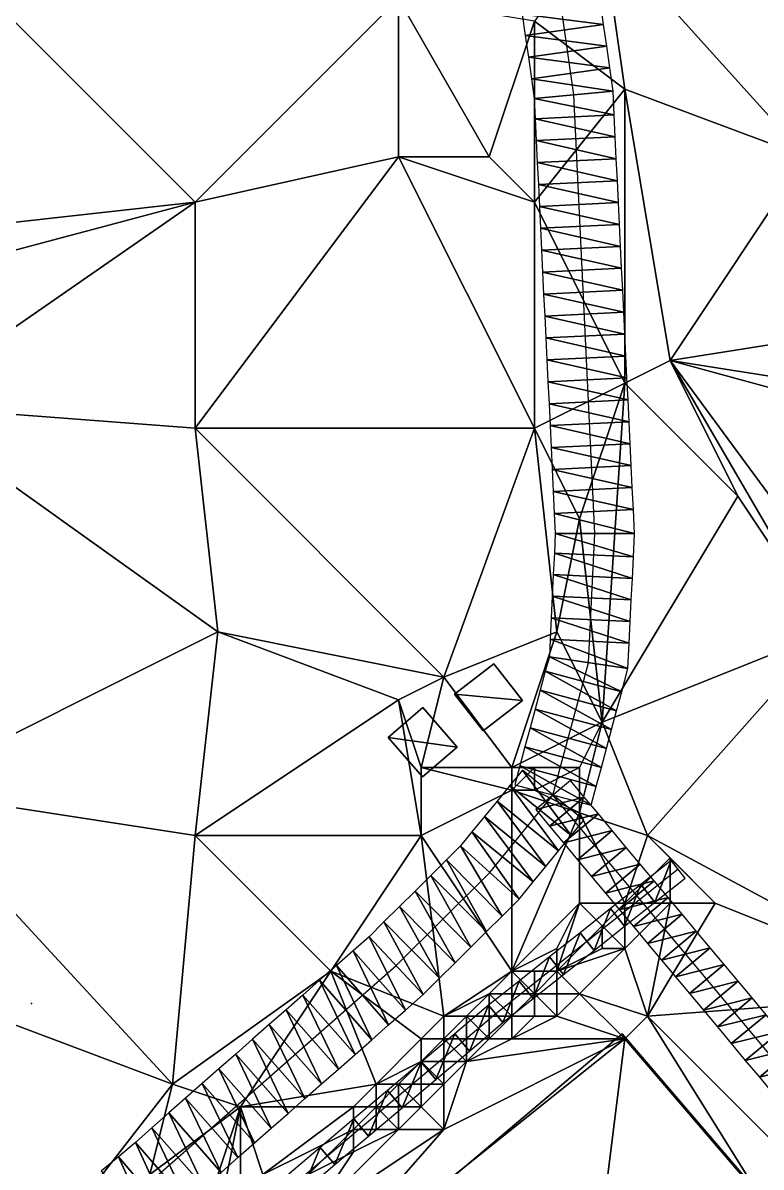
# Model space of a CAD drawing. Header units: metres. Extents: x -1103 to 901, y -902 to 905.
# Drawn here: x 348.8 to 414.1, y 698.7 to 799.9 of the extents above; entities that cross this region are included whole.
import ezdxf

# ---------------------------------------------------------------- set-up
doc = ezdxf.new("R2010")
doc.units = ezdxf.units.M
for name, color, linetype in [('OSM_BUILDING_FOOTPRINTS', 7, 'CONTINUOUS'), ('OSM_BUILDING_ROOFS', 1, 'CONTINUOUS'), ('OSM_BUILDING_WALLS', 8, 'CONTINUOUS'), ('OSM_ROAD_AXES', 2, 'CONTINUOUS'), ('OSM_ROAD_SURFACE', 9, 'CONTINUOUS'), ('OSM_TERRAIN', 3, 'CONTINUOUS'), ('OSM_TREES', 3, 'CONTINUOUS'), ('OSM_WATER_SURFACE', 5, 'CONTINUOUS'), ('OSM_WATERWAYS', 5, 'CONTINUOUS')]:
    doc.layers.add(name, color=color, linetype=linetype)

msp = doc.modelspace()

# ---------------------------------------------------------------- linework, layer by layer
at = {"layer": 'OSM_BUILDING_FOOTPRINTS'}
for points in [[(390.43, 743.16, 13.35), (392.95, 739.92, 13.35), (389.46, 737.25, 13.35), (386.94, 740.48, 13.35), (390.43, 743.16, 13.35)], [(384.13, 739.3, 12.88), (387.17, 735.8, 12.88), (384.11, 733.18, 12.88), (381.07, 736.67, 12.88), (384.13, 739.3, 12.88)], [(401.77, 710.44, 12.47), (413.9, 696.28, 12.47), (375.69, 664, 12.47), (370.68, 669.84, 12.47), (369.65, 668.97, 12.47), (367, 672.07, 12.47), (368.33, 673.19, 12.47), (363.85, 678.41, 12.47), (401.77, 710.44, 12.47)]]:
    msp.add_polyline3d(points, close=True, dxfattribs=at)
at = {"layer": 'OSM_BUILDING_ROOFS'}
for points in [[(392.95, 739.92, 23.35), (390.43, 743.16, 23.35), (386.94, 740.48, 23.35)], [(392.95, 739.92, 23.35), (386.94, 740.48, 23.35), (389.46, 737.25, 23.35)], [(387.17, 735.8, 22.88), (384.13, 739.3, 22.88), (381.07, 736.67, 22.88)], [(387.17, 735.8, 22.88), (381.07, 736.67, 22.88), (384.11, 733.18, 22.88)], [(413.9, 696.28, 22.47), (401.77, 710.44, 22.47), (363.85, 678.41, 22.47)]]:
    msp.add_3dface(points, dxfattribs=at)
at = {"layer": 'OSM_BUILDING_WALLS'}
for points in [[(390.43, 743.16, 13.35), (386.94, 740.48, 13.35), (386.94, 740.48, 23.35)], [(390.43, 743.16, 13.35), (386.94, 740.48, 23.35), (390.43, 743.16, 23.35)], [(392.95, 739.92, 13.35), (390.43, 743.16, 13.35), (390.43, 743.16, 23.35)], [(392.95, 739.92, 13.35), (390.43, 743.16, 23.35), (392.95, 739.92, 23.35)], [(386.94, 740.48, 13.35), (389.46, 737.25, 13.35), (389.46, 737.25, 23.35)], [(386.94, 740.48, 13.35), (389.46, 737.25, 23.35), (386.94, 740.48, 23.35)], [(389.46, 737.25, 13.35), (392.95, 739.92, 13.35), (392.95, 739.92, 23.35)], [(389.46, 737.25, 13.35), (392.95, 739.92, 23.35), (389.46, 737.25, 23.35)], [(384.13, 739.3, 12.88), (381.07, 736.67, 12.88), (381.07, 736.67, 22.88)], [(384.13, 739.3, 12.88), (381.07, 736.67, 22.88), (384.13, 739.3, 22.88)], [(387.17, 735.8, 12.88), (384.13, 739.3, 12.88), (384.13, 739.3, 22.88)], [(387.17, 735.8, 12.88), (384.13, 739.3, 22.88), (387.17, 735.8, 22.88)], [(381.07, 736.67, 12.88), (384.11, 733.18, 12.88), (384.11, 733.18, 22.88)], [(381.07, 736.67, 12.88), (384.11, 733.18, 22.88), (381.07, 736.67, 22.88)], [(384.11, 733.18, 12.88), (387.17, 735.8, 12.88), (387.17, 735.8, 22.88)], [(384.11, 733.18, 12.88), (387.17, 735.8, 22.88), (384.11, 733.18, 22.88)], [(401.77, 710.44, 12.47), (363.85, 678.41, 12.47), (363.85, 678.41, 22.47)], [(401.77, 710.44, 12.47), (363.85, 678.41, 22.47), (401.77, 710.44, 22.47)], [(413.9, 696.28, 12.47), (401.77, 710.44, 12.47), (401.77, 710.44, 22.47)], [(413.9, 696.28, 12.47), (401.77, 710.44, 22.47), (413.9, 696.28, 22.47)]]:
    msp.add_3dface(points, dxfattribs=at)
at = {"layer": 'OSM_ROAD_AXES'}
for points in [[(395.65, 731.57, 14.85), (398.8, 743.27, 15.65), (399.35, 754.71, 16.53), (397.48, 793.49, 17.66), (395.32, 808.76, 16.76), (393.03, 820, 15.3), (388.73, 832.96, 13.83), (382.95, 846.81, 12.75), (379.3, 853.19, 12.52)], [(179.62, 541.71, 13.92), (277.34, 627.42, 17.52), (317.95, 661.56, 17.02), (320.02, 663.29, 17.05), (361.01, 698.21, 15.85), (381.77, 716.48, 14.13), (390.07, 724.72, 14.34), (395.65, 731.57, 14.85)], [(382.2, 303.4, 15.05), (394.65, 345.51, 15.98), (408.79, 399.06, 15.2), (421.34, 456.55, 14.23), (432.28, 505.9, 14.09), (446.84, 559.34, 15.85), (458.76, 594.41, 14.89), (467.91, 625.18, 14.38), (468.81, 636.79, 14.31), (467.11, 643.57, 14.38), (452.16, 665.05, 14.37), (434.98, 685.04, 14.1), (419.14, 703.46, 14.14), (395.65, 731.57, 14.85)]]:
    msp.add_polyline3d(points, dxfattribs=at)
at = {"layer": 'OSM_ROAD_SURFACE'}
for points in [[(400.13, 799.71, 17.29), (399.86, 801.62, 17.16), (392.93, 800.64, 17.5)], [(400.13, 799.71, 17.29), (392.93, 800.64, 17.5), (393.2, 798.73, 17.62)], [(400.4, 797.8, 17.43), (400.13, 799.71, 17.29), (393.2, 798.73, 17.62)], [(400.4, 797.8, 17.43), (393.2, 798.73, 17.62), (393.47, 796.82, 17.69)], [(400.67, 795.89, 17.56), (400.4, 797.8, 17.43), (393.47, 796.82, 17.69)], [(400.67, 795.89, 17.56), (393.47, 796.82, 17.69), (393.74, 794.91, 17.73)], [(400.96, 793.82, 17.67), (400.67, 795.89, 17.56), (393.74, 794.91, 17.73)], [(400.96, 793.82, 17.67), (393.74, 794.91, 17.73), (393.99, 793.16, 17.76)], [(401.06, 791.72, 17.71), (400.96, 793.82, 17.67), (393.99, 793.16, 17.76)], [(401.06, 791.72, 17.71), (393.99, 793.16, 17.76), (394.07, 791.38, 17.83)], [(401.16, 789.78, 17.73), (401.06, 791.72, 17.71), (394.07, 791.38, 17.83)], [(401.16, 789.78, 17.73), (394.07, 791.38, 17.83), (394.17, 789.44, 17.9)], [(401.25, 787.84, 17.74), (401.16, 789.78, 17.73), (394.17, 789.44, 17.9)], [(401.25, 787.84, 17.74), (394.17, 789.44, 17.9), (394.26, 787.5, 17.98)], [(401.35, 785.9, 17.75), (401.25, 787.84, 17.74), (394.26, 787.5, 17.98)], [(401.35, 785.9, 17.75), (394.26, 787.5, 17.98), (394.36, 785.57, 18.05)], [(401.44, 783.97, 17.76), (401.35, 785.9, 17.75), (394.36, 785.57, 18.05)], [(401.44, 783.97, 17.76), (394.36, 785.57, 18.05), (394.45, 783.63, 18.09)], [(401.54, 782.03, 17.77), (401.44, 783.97, 17.76), (394.45, 783.63, 18.09)], [(401.54, 782.03, 17.77), (394.45, 783.63, 18.09), (394.54, 781.69, 18.07)], [(401.63, 780.09, 17.78), (401.54, 782.03, 17.77), (394.54, 781.69, 18.07)], [(401.63, 780.09, 17.78), (394.54, 781.69, 18.07), (394.64, 779.75, 18.03)], [(401.72, 778.15, 17.79), (401.63, 780.09, 17.78), (394.64, 779.75, 18.03)], [(401.72, 778.15, 17.79), (394.64, 779.75, 18.03), (394.73, 777.81, 17.99)], [(401.82, 776.21, 17.8), (401.72, 778.15, 17.79), (394.73, 777.81, 17.99)], [(401.82, 776.21, 17.8), (394.73, 777.81, 17.99), (394.82, 775.87, 17.95)], [(401.91, 774.27, 17.81), (401.82, 776.21, 17.8), (394.82, 775.87, 17.95)], [(401.91, 774.27, 17.81), (394.82, 775.87, 17.95), (394.92, 773.93, 17.91)], [(402, 772.33, 17.82), (401.91, 774.27, 17.81), (394.92, 773.93, 17.91)], [(402, 772.33, 17.82), (394.92, 773.93, 17.91), (395.01, 771.99, 17.87)], [(402.1, 770.39, 17.83), (402, 772.33, 17.82), (395.01, 771.99, 17.87)], [(402.1, 770.39, 17.83), (395.01, 771.99, 17.87), (395.11, 770.05, 17.83)], [(402.19, 768.45, 17.84), (402.1, 770.39, 17.83), (395.11, 770.05, 17.83)], [(402.19, 768.45, 17.84), (395.11, 770.05, 17.83), (395.2, 768.11, 17.79)], [(402.29, 766.51, 17.71), (402.19, 768.45, 17.84), (395.2, 768.11, 17.79)], [(402.29, 766.51, 17.71), (395.2, 768.11, 17.79), (395.3, 766.17, 17.75)], [(402.38, 764.57, 17.54), (402.29, 766.51, 17.71), (395.3, 766.17, 17.75)], [(402.38, 764.57, 17.54), (395.3, 766.17, 17.75), (395.39, 764.24, 17.66)], [(402.48, 762.63, 17.36), (402.38, 764.57, 17.54), (395.39, 764.24, 17.66)], [(402.48, 762.63, 17.36), (395.39, 764.24, 17.66), (395.48, 762.3, 17.42)], [(402.57, 760.7, 17.19), (402.48, 762.63, 17.36), (395.48, 762.3, 17.42)], [(402.57, 760.7, 17.19), (395.48, 762.3, 17.42), (395.58, 760.36, 17.2)], [(402.66, 758.76, 17.01), (402.57, 760.7, 17.19), (395.58, 760.36, 17.2)], [(402.66, 758.76, 17.01), (395.58, 760.36, 17.2), (395.67, 758.42, 17.02)], [(402.76, 756.82, 16.84), (402.66, 758.76, 17.01), (395.67, 758.42, 17.02)], [(402.76, 756.82, 16.84), (395.67, 758.42, 17.02), (395.76, 756.48, 16.85)], [(402.85, 754.71, 16.65), (402.76, 756.82, 16.84), (395.76, 756.48, 16.85)], [(402.85, 754.71, 16.65), (395.76, 756.48, 16.85), (395.85, 754.71, 16.69)], [(402.76, 752.63, 16.47), (395.85, 754.71, 16.69), (395.77, 752.97, 16.55)], [(402.76, 752.63, 16.47), (402.85, 754.71, 16.65), (395.85, 754.71, 16.69)], [(402.67, 750.73, 16.31), (395.77, 752.97, 16.55), (395.67, 751.07, 16.39)], [(402.67, 750.73, 16.31), (402.76, 752.63, 16.47), (395.77, 752.97, 16.55)], [(402.57, 748.82, 16.15), (395.67, 751.07, 16.39), (395.58, 749.16, 16.23)], [(402.57, 748.82, 16.15), (402.67, 750.73, 16.31), (395.67, 751.07, 16.39)], [(402.48, 746.92, 15.98), (395.58, 749.16, 16.23), (395.49, 747.25, 16.04)], [(402.48, 746.92, 15.98), (402.57, 748.82, 16.15), (395.58, 749.16, 16.23)], [(402.39, 745.01, 15.82), (395.49, 747.25, 16.04), (395.4, 745.35, 15.87)], [(402.39, 745.01, 15.82), (402.48, 746.92, 15.98), (395.49, 747.25, 16.04)], [(402.26, 742.75, 15.63), (395.4, 745.35, 15.87), (395.34, 743.8, 15.78)], [(402.26, 742.75, 15.63), (402.39, 745.01, 15.82), (395.4, 745.35, 15.87)], [(401.73, 740.69, 15.48), (395.34, 743.8, 15.78), (394.97, 742.51, 15.7)], [(401.73, 740.69, 15.48), (402.26, 742.75, 15.63), (395.34, 743.8, 15.78)], [(401.28, 739.02, 15.39), (394.97, 742.51, 15.7), (394.52, 740.84, 15.59)], [(401.28, 739.02, 15.39), (401.73, 740.69, 15.48), (394.97, 742.51, 15.7)], [(400.83, 737.35, 15.3), (394.52, 740.84, 15.59), (394.07, 739.17, 15.48)], [(400.83, 737.35, 15.3), (401.28, 739.02, 15.39), (394.52, 740.84, 15.59)], [(400.38, 735.68, 15.21), (394.07, 739.17, 15.48), (393.62, 737.5, 15.37)], [(400.38, 735.68, 15.21), (400.83, 737.35, 15.3), (394.07, 739.17, 15.48)], [(399.93, 734.01, 15.12), (393.62, 737.5, 15.37), (393.17, 735.83, 15.27)], [(399.93, 734.01, 15.12), (400.38, 735.68, 15.21), (393.62, 737.5, 15.37)], [(399.48, 732.33, 15.03), (393.17, 735.83, 15.27), (392.72, 734.15, 15.14)], [(399.48, 732.33, 15.03), (399.93, 734.01, 15.12), (393.17, 735.83, 15.27)], [(397.25, 727.99, 14.79), (392.94, 733.78, 14.93), (391.82, 732.41, 14.77)], [(399.03, 730.66, 14.93), (392.72, 734.15, 15.14), (392.27, 732.48, 14.73)], [(399.03, 730.66, 14.93), (399.48, 732.33, 15.03), (392.72, 734.15, 15.14)], [(397.25, 727.99, 14.79), (398.37, 729.36, 14.85), (392.94, 733.78, 14.93)], [(398.42, 731.38, 14.96), (397.19, 732.86, 14.83), (394.12, 730.29, 14.72)], [(396.13, 726.62, 14.71), (391.82, 732.41, 14.77), (390.7, 731.04, 14.59)], [(396.13, 726.62, 14.71), (397.25, 727.99, 14.79), (391.82, 732.41, 14.77)], [(395.02, 725.25, 14.62), (390.7, 731.04, 14.59), (389.59, 729.67, 14.51)], [(395.02, 725.25, 14.62), (396.13, 726.62, 14.71), (390.7, 731.04, 14.59)], [(398.42, 731.38, 14.96), (394.12, 730.29, 14.72), (395.35, 728.81, 14.73)], [(399.66, 729.9, 14.9), (398.42, 731.38, 14.96), (395.35, 728.81, 14.73)], [(393.9, 723.88, 14.53), (389.59, 729.67, 14.51), (388.47, 728.3, 14.42)], [(393.9, 723.88, 14.53), (395.02, 725.25, 14.62), (389.59, 729.67, 14.51)], [(399.66, 729.9, 14.9), (395.35, 728.81, 14.73), (396.59, 727.33, 14.75)], [(400.89, 728.42, 14.84), (399.66, 729.9, 14.9), (396.59, 727.33, 14.75)], [(392.66, 722.36, 14.43), (388.47, 728.3, 14.42), (387.48, 727.07, 14.35)], [(392.66, 722.36, 14.43), (393.9, 723.88, 14.53), (388.47, 728.3, 14.42)], [(400.89, 728.42, 14.84), (396.59, 727.33, 14.75), (397.82, 725.85, 14.72)], [(402.13, 726.94, 14.78), (400.89, 728.42, 14.84), (397.82, 725.85, 14.72)], [(391.15, 720.86, 14.32), (387.48, 727.07, 14.35), (386.22, 725.83, 14.26)], [(391.15, 720.86, 14.32), (392.66, 722.36, 14.43), (387.48, 727.07, 14.35)], [(402.13, 726.94, 14.78), (397.82, 725.85, 14.72), (399.06, 724.37, 14.64)], [(403.37, 725.46, 14.65), (402.13, 726.94, 14.78), (399.06, 724.37, 14.64)], [(389.77, 719.49, 14.23), (386.22, 725.83, 14.26), (384.84, 724.45, 14.21)], [(389.77, 719.49, 14.23), (391.15, 720.86, 14.32), (386.22, 725.83, 14.26)], [(403.37, 725.46, 14.65), (399.06, 724.37, 14.64), (400.3, 722.89, 14.56)], [(404.6, 723.98, 14.26), (403.37, 725.46, 14.65), (400.3, 722.89, 14.56)], [(388.38, 718.11, 14.19), (384.84, 724.45, 14.21), (383.45, 723.08, 14.2)], [(388.38, 718.11, 14.19), (389.77, 719.49, 14.23), (384.84, 724.45, 14.21)], [(404.6, 723.98, 14.26), (400.3, 722.89, 14.56), (401.53, 721.41, 14.32)], [(405.84, 722.5, 14.35), (404.6, 723.98, 14.26), (401.53, 721.41, 14.32)], [(387, 716.74, 14.15), (383.45, 723.08, 14.2), (382.07, 721.71, 14.21)], [(387, 716.74, 14.15), (388.38, 718.11, 14.19), (383.45, 723.08, 14.2)], [(385.62, 715.37, 14.12), (382.07, 721.71, 14.21), (380.69, 720.34, 14.22)], [(385.62, 715.37, 14.12), (387, 716.74, 14.15), (382.07, 721.71, 14.21)], [(405.84, 722.5, 14.35), (401.53, 721.41, 14.32), (402.77, 719.93, 14.44)], [(407.08, 721.02, 14.47), (405.84, 722.5, 14.35), (402.77, 719.93, 14.44)], [(407.08, 721.02, 14.47), (402.77, 719.93, 14.44), (404.01, 718.45, 14.39)], [(408.31, 719.54, 14.56), (407.08, 721.02, 14.47), (404.01, 718.45, 14.39)], [(384.16, 713.92, 14.13), (380.69, 720.34, 14.22), (379.38, 719.03, 14.23)], [(384.16, 713.92, 14.13), (385.62, 715.37, 14.12), (380.69, 720.34, 14.22)], [(408.31, 719.54, 14.56), (404.01, 718.45, 14.39), (405.24, 716.97, 14.36)], [(409.55, 718.06, 14.5), (408.31, 719.54, 14.56), (405.24, 716.97, 14.36)], [(382.6, 712.54, 14.13), (379.38, 719.03, 14.23), (377.97, 717.8, 14.24)], [(382.6, 712.54, 14.13), (384.16, 713.92, 14.13), (379.38, 719.03, 14.23)], [(381.11, 711.24, 14.13), (377.97, 717.8, 14.24), (376.49, 716.5, 14.25)], [(381.11, 711.24, 14.13), (382.6, 712.54, 14.13), (377.97, 717.8, 14.24)], [(409.55, 718.06, 14.5), (405.24, 716.97, 14.36), (406.48, 715.5, 14.42)], [(410.79, 716.58, 14.43), (409.55, 718.06, 14.5), (406.48, 715.5, 14.42)], [(379.63, 709.93, 14.18), (376.49, 716.5, 14.25), (375.01, 715.19, 14.33)], [(379.63, 709.93, 14.18), (381.11, 711.24, 14.13), (376.49, 716.5, 14.25)], [(410.79, 716.58, 14.43), (406.48, 715.5, 14.42), (407.71, 714.01, 14.35)], [(412.02, 715.1, 14.35), (410.79, 716.58, 14.43), (407.71, 714.01, 14.35)], [(378.15, 708.63, 14.26), (375.01, 715.19, 14.33), (373.52, 713.88, 14.45)], [(378.15, 708.63, 14.26), (379.63, 709.93, 14.18), (375.01, 715.19, 14.33)], [(412.02, 715.1, 14.35), (407.71, 714.01, 14.35), (408.95, 712.54, 14.27)], [(413.26, 713.62, 14.28), (412.02, 715.1, 14.35), (408.95, 712.54, 14.27)], [(376.67, 707.33, 14.42), (373.52, 713.88, 14.45), (372.04, 712.58, 14.57)], [(376.67, 707.33, 14.42), (378.15, 708.63, 14.26), (373.52, 713.88, 14.45)], [(413.26, 713.62, 14.28), (408.95, 712.54, 14.27), (410.19, 711.06, 14.26)], [(414.49, 712.14, 14.23), (413.26, 713.62, 14.28), (410.19, 711.06, 14.26)], [(375.18, 706.02, 14.58), (372.04, 712.58, 14.57), (370.56, 711.27, 14.69)], [(375.18, 706.02, 14.58), (376.67, 707.33, 14.42), (372.04, 712.58, 14.57)], [(414.49, 712.14, 14.23), (410.19, 711.06, 14.26), (411.42, 709.58, 14.25)], [(415.73, 710.66, 14.22), (414.49, 712.14, 14.23), (411.42, 709.58, 14.25)], [(373.7, 704.72, 14.71), (370.56, 711.27, 14.69), (369.08, 709.97, 14.81)], [(373.7, 704.72, 14.71), (375.18, 706.02, 14.58), (370.56, 711.27, 14.69)], [(415.73, 710.66, 14.22), (411.42, 709.58, 14.25), (412.66, 708.1, 14.24)], [(416.97, 709.18, 14.21), (415.73, 710.66, 14.22), (412.66, 708.1, 14.24)], [(372.22, 703.41, 14.79), (369.08, 709.97, 14.81), (367.59, 708.66, 14.93)], [(372.22, 703.41, 14.79), (373.7, 704.72, 14.71), (369.08, 709.97, 14.81)], [(370.73, 702.11, 14.95), (367.59, 708.66, 14.93), (366.11, 707.36, 15.05)], [(370.73, 702.11, 14.95), (372.22, 703.41, 14.79), (367.59, 708.66, 14.93)], [(416.97, 709.18, 14.21), (412.66, 708.1, 14.24), (413.9, 706.62, 14.23)], [(418.2, 707.7, 14.2), (416.97, 709.18, 14.21), (413.9, 706.62, 14.23)], [(369.25, 700.8, 15.12), (366.11, 707.36, 15.05), (364.63, 706.05, 15.18)], [(369.25, 700.8, 15.12), (370.73, 702.11, 14.95), (366.11, 707.36, 15.05)], [(418.2, 707.7, 14.2), (413.9, 706.62, 14.23), (415.13, 705.14, 14.22)], [(367.77, 699.5, 15.29), (364.63, 706.05, 15.18), (363.14, 704.75, 15.31)], [(367.77, 699.5, 15.29), (369.25, 700.8, 15.12), (364.63, 706.05, 15.18)], [(366.29, 698.19, 15.4), (363.14, 704.75, 15.31), (361.66, 703.45, 15.47)], [(366.29, 698.19, 15.4), (367.77, 699.5, 15.29), (363.14, 704.75, 15.31)], [(364.8, 696.89, 15.51), (361.66, 703.45, 15.47), (360.18, 702.14, 15.62)], [(364.8, 696.89, 15.51), (366.29, 698.19, 15.4), (361.66, 703.45, 15.47)], [(363.3, 695.56, 15.65), (360.18, 702.14, 15.62), (358.72, 700.85, 15.78)], [(363.3, 695.56, 15.65), (364.8, 696.89, 15.51), (360.18, 702.14, 15.62)], [(361.76, 694.25, 15.84), (358.72, 700.85, 15.78), (357.22, 699.58, 15.93)], [(361.76, 694.25, 15.84), (363.3, 695.56, 15.65), (358.72, 700.85, 15.78)], [(360.24, 692.96, 16.09), (357.22, 699.58, 15.93), (355.7, 698.29, 16.08)], [(360.24, 692.96, 16.09), (361.76, 694.25, 15.84), (357.22, 699.58, 15.93)]]:
    msp.add_3dface(points, dxfattribs=at)
at = {"layer": 'OSM_TERRAIN'}
for points in [[(328, 780, 14.4), (364, 784, 18.07), (336, 812, 15.14)], [(364, 784, 18.07), (382, 802, 18.05), (336, 812, 15.14)], [(418, 788, 15.88), (416, 812, 14.01), (400, 808, 16.63)], [(402, 794, 17.6), (400, 808, 16.63), (394, 800, 17.45)], [(418, 788, 15.88), (400, 808, 16.63), (402, 794, 17.6)], [(364, 784, 18.07), (382, 788, 18.78), (382, 802, 18.05)], [(382, 788, 18.78), (390, 788, 18.42), (382, 802, 18.05)], [(382, 802, 18.05), (390, 788, 18.42), (394, 800, 17.45)], [(394, 784, 18.06), (394, 800, 17.45), (390, 788, 18.42)], [(394, 784, 18.06), (402, 794, 17.6), (394, 800, 17.45)], [(394, 784, 18.06), (402, 768, 17.81), (402, 794, 17.6)], [(402, 768, 17.81), (406, 770, 17.41), (402, 794, 17.6)], [(402, 794, 17.6), (406, 770, 17.41), (418, 788, 15.88)], [(394, 764, 17.64), (382, 788, 18.78), (364, 764, 17.7)], [(364, 764, 17.7), (382, 788, 18.78), (364, 784, 18.07)], [(394, 764, 17.64), (394, 784, 18.06), (382, 788, 18.78)], [(382, 788, 18.78), (394, 784, 18.06), (390, 788, 18.42)], [(406, 770, 17.41), (444, 776, 12.76), (418, 788, 15.88)], [(334, 776, 15.28), (364, 784, 18.07), (328, 780, 14.4)], [(338, 766, 15.69), (364, 784, 18.07), (334, 776, 15.28)], [(338, 766, 15.69), (364, 764, 17.7), (364, 784, 18.07)], [(394, 764, 17.64), (402, 768, 17.81), (394, 784, 18.06)], [(406, 770, 17.41), (444, 764, 13.46), (444, 776, 12.76)], [(402, 768, 17.81), (412, 758, 16.41), (406, 770, 17.41)], [(420, 746, 15.77), (434, 732, 14.27), (406, 770, 17.41)], [(434, 732, 14.27), (450, 758, 13.07), (406, 770, 17.41)], [(412, 758, 16.41), (420, 746, 15.77), (406, 770, 17.41)], [(406, 770, 17.41), (450, 758, 13.07), (444, 764, 13.46)], [(398, 756, 16.51), (402, 768, 17.81), (394, 764, 17.64)], [(400, 738, 15.28), (402, 768, 17.81), (398, 756, 16.51)], [(400, 738, 15.28), (412, 758, 16.41), (402, 768, 17.81)], [(338, 732, 15.07), (366, 746, 15.88), (338, 766, 15.69)], [(338, 766, 15.69), (366, 746, 15.88), (364, 764, 17.7)], [(366, 746, 15.88), (386, 742, 15.39), (364, 764, 17.7)], [(386, 742, 15.39), (394, 764, 17.64), (364, 764, 17.7)], [(396, 746, 15.87), (394, 764, 17.64), (386, 742, 15.39)], [(396, 746, 15.87), (398, 756, 16.51), (394, 764, 17.64)], [(420, 746, 15.77), (412, 758, 16.41), (400, 738, 15.28)], [(396, 746, 15.87), (400, 738, 15.28), (398, 756, 16.51)], [(364, 728, 14.95), (366, 746, 15.88), (338, 732, 15.07)], [(364, 728, 14.95), (382, 740, 15.07), (366, 746, 15.88)], [(382, 740, 15.07), (386, 742, 15.39), (366, 746, 15.88)], [(392, 734, 15.11), (396, 746, 15.87), (386, 742, 15.39)], [(392, 734, 15.11), (400, 738, 15.28), (396, 746, 15.87)], [(400, 738, 15.28), (404, 728, 14.82), (420, 746, 15.77)], [(430, 714, 14.09), (420, 746, 15.77), (404, 728, 14.82)], [(384, 734, 14.95), (386, 742, 15.39), (382, 740, 15.07)], [(384, 734, 14.95), (392, 734, 15.11), (386, 742, 15.39)], [(364, 728, 14.95), (384, 728, 14.18), (382, 740, 15.07)], [(384, 728, 14.18), (384, 734, 14.95), (382, 740, 15.07)], [(398, 734, 14.73), (400, 738, 15.28), (392, 734, 15.11)], [(398, 730, 14.83), (400, 738, 15.28), (398, 734, 14.73)], [(398, 730, 14.83), (404, 728, 14.82), (400, 738, 15.28)], [(384, 728, 14.18), (392, 732, 14.62), (384, 734, 14.95)], [(392, 732, 14.62), (392, 734, 15.11), (384, 734, 14.95)], [(392, 732, 14.62), (394, 732, 14.87), (394, 734, 14.73)], [(392, 732, 14.62), (394, 734, 14.73), (392, 734, 15.11)], [(394, 734, 14.73), (398, 734, 14.73), (392, 734, 15.11)], [(398, 730, 14.83), (398, 734, 14.73), (394, 732, 14.87)], [(394, 732, 14.87), (398, 734, 14.73), (394, 734, 14.73)], [(346, 712, 15.04), (362, 706, 15.19), (338, 732, 15.07)], [(362, 706, 15.19), (364, 728, 14.95), (338, 732, 15.07)], [(384, 728, 14.18), (392, 716, 14.17), (392, 732, 14.62)], [(392, 716, 14.17), (398, 730, 14.83), (392, 732, 14.62)], [(392, 732, 14.62), (398, 730, 14.83), (394, 732, 14.87)], [(398, 722, 14.53), (398, 730, 14.83), (392, 716, 14.17)], [(398, 722, 14.53), (402, 722, 14.43), (398, 730, 14.83)], [(398, 730, 14.83), (402, 722, 14.43), (404, 728, 14.82)], [(376, 716, 14.2), (364, 728, 14.95), (362, 706, 15.19)], [(364, 728, 14.95), (376, 716, 14.2), (384, 728, 14.18)], [(376, 716, 14.2), (386, 712, 14.04), (384, 728, 14.18)], [(386, 712, 14.04), (392, 716, 14.17), (384, 728, 14.18)], [(402, 722, 14.43), (406, 726, 14.01), (404, 728, 14.82)], [(406, 726, 14.01), (410, 722, 14.61), (404, 728, 14.82)], [(410, 722, 14.61), (430, 714, 14.09), (404, 728, 14.82)], [(402, 722, 14.43), (406, 722, 14.34), (406, 726, 14.01)], [(406, 722, 14.34), (410, 722, 14.61), (406, 726, 14.01)], [(392, 716, 14.17), (396, 718, 13.5), (398, 722, 14.53)], [(396, 718, 13.5), (396, 716, 13.3), (398, 722, 14.53)], [(396, 716, 13.3), (400, 720, 13.74), (398, 722, 14.53)], [(400, 720, 13.74), (402, 722, 14.43), (398, 722, 14.53)], [(400, 720, 13.74), (402, 718, 14.38), (402, 722, 14.43)], [(404, 712, 14.25), (406, 722, 14.34), (402, 718, 14.38)], [(402, 718, 14.38), (406, 722, 14.34), (402, 722, 14.43)], [(410, 722, 14.61), (404, 712, 14.25), (430, 714, 14.09)], [(404, 712, 14.25), (410, 722, 14.61), (406, 722, 14.34)], [(396, 716, 13.3), (400, 718, 13.72), (400, 720, 13.74)], [(400, 718, 13.72), (402, 718, 14.38), (400, 720, 13.74)], [(396, 716, 13.3), (396, 718, 13.5), (392, 716, 14.17)], [(398, 714, 14.17), (402, 718, 14.38), (396, 716, 13.3)], [(402, 718, 14.38), (400, 718, 13.72), (396, 716, 13.3)], [(398, 714, 14.17), (404, 712, 14.25), (402, 718, 14.38)], [(368, 704, 15.19), (376, 716, 14.2), (362, 706, 15.19)], [(368, 704, 15.19), (380, 706, 14.12), (376, 716, 14.2)], [(380, 706, 14.12), (384, 710, 14.02), (376, 716, 14.2)], [(384, 710, 14.02), (386, 712, 14.04), (376, 716, 14.2)], [(390, 714, 13.87), (392, 716, 14.17), (386, 712, 14.04)], [(390, 714, 13.87), (392, 714, 13.18), (392, 716, 14.17)], [(392, 714, 13.18), (394, 714, 13.21), (392, 716, 14.17)], [(394, 714, 13.21), (394, 716, 13.25), (392, 716, 14.17)], [(394, 716, 13.25), (396, 716, 13.3), (392, 716, 14.17)], [(394, 714, 13.21), (396, 714, 14.12), (396, 716, 13.3)], [(394, 714, 13.21), (396, 716, 13.3), (394, 716, 13.25)], [(396, 714, 14.12), (398, 714, 14.17), (396, 716, 13.3)], [(388, 712, 13.59), (390, 714, 13.87), (386, 712, 14.04)], [(388, 712, 13.59), (390, 712, 13.13), (390, 714, 13.87)], [(390, 712, 13.13), (392, 712, 13.19), (390, 714, 13.87)], [(392, 712, 13.19), (392, 714, 13.18), (390, 714, 13.87)], [(392, 712, 13.19), (394, 712, 14.08), (394, 714, 13.21)], [(392, 712, 13.19), (394, 714, 13.21), (392, 714, 13.18)], [(394, 712, 14.08), (396, 712, 14.09), (394, 714, 13.21)], [(396, 712, 14.09), (396, 714, 14.12), (394, 714, 13.21)], [(396, 712, 14.09), (398, 714, 14.17), (396, 714, 14.12)], [(396, 712, 14.09), (402, 710, 14.53), (398, 714, 14.17)], [(402, 710, 14.53), (404, 712, 14.25), (398, 714, 14.17)], [(428, 688, 14.06), (430, 714, 14.09), (404, 712, 14.25)], [(348, 688, 17.14), (362, 706, 15.19), (346, 712, 15.04)], [(384, 710, 14.02), (386, 710, 13.36), (386, 712, 14.04)], [(386, 710, 13.36), (388, 710, 13.11), (388, 712, 13.59)], [(386, 710, 13.36), (388, 712, 13.59), (386, 712, 14.04)], [(388, 710, 13.11), (390, 710, 13.4), (388, 712, 13.59)], [(390, 710, 13.4), (390, 712, 13.13), (388, 712, 13.59)], [(390, 710, 13.4), (392, 710, 14.03), (392, 712, 13.19)], [(390, 710, 13.4), (392, 712, 13.19), (390, 712, 13.13)], [(392, 710, 14.03), (394, 712, 14.08), (392, 712, 13.19)], [(392, 710, 14.03), (396, 712, 14.09), (394, 712, 14.08)], [(392, 710, 14.03), (402, 710, 14.53), (396, 712, 14.09)], [(402, 710, 14.53), (414, 696, 14.49), (404, 712, 14.25)], [(428, 688, 14.06), (404, 712, 14.25), (414, 696, 14.49)], [(398, 678, 14.78), (402, 710, 14.53), (372, 686, 14.65)], [(372, 686, 14.65), (402, 710, 14.53), (386, 702, 14.04)], [(380, 706, 14.12), (384, 708, 13.17), (384, 710, 14.02)], [(384, 708, 13.17), (386, 708, 13.12), (386, 710, 13.36)], [(384, 708, 13.17), (386, 710, 13.36), (384, 710, 14.02)], [(386, 702, 14.04), (402, 710, 14.53), (388, 708, 13.59)], [(386, 708, 13.12), (388, 708, 13.59), (386, 710, 13.36)], [(388, 708, 13.59), (388, 710, 13.11), (386, 710, 13.36)], [(388, 708, 13.59), (402, 710, 14.53), (392, 710, 14.03)], [(388, 708, 13.59), (390, 710, 13.4), (388, 710, 13.11)], [(388, 708, 13.59), (392, 710, 14.03), (390, 710, 13.4)], [(398, 678, 14.78), (414, 696, 14.49), (402, 710, 14.53)], [(382, 706, 13.2), (384, 708, 13.17), (380, 706, 14.12)], [(382, 706, 13.2), (384, 706, 13.16), (384, 708, 13.17)], [(384, 706, 13.16), (386, 706, 13.81), (384, 708, 13.17)], [(386, 706, 13.81), (386, 708, 13.12), (384, 708, 13.17)], [(386, 702, 14.04), (388, 708, 13.59), (386, 706, 13.81)], [(386, 706, 13.81), (388, 708, 13.59), (386, 708, 13.12)], [(348, 688, 17.14), (360, 698, 15.95), (362, 706, 15.19)], [(368, 704, 15.19), (362, 706, 15.19), (360, 698, 15.95)], [(378, 704, 14.11), (380, 706, 14.12), (368, 704, 15.19)], [(378, 704, 14.11), (380, 704, 13.29), (380, 706, 14.12)], [(380, 704, 13.29), (382, 704, 13.22), (382, 706, 13.2)], [(380, 704, 13.29), (382, 706, 13.2), (380, 706, 14.12)], [(382, 704, 13.22), (384, 704, 14), (382, 706, 13.2)], [(384, 704, 14), (384, 706, 13.16), (382, 706, 13.2)], [(384, 704, 14), (386, 702, 14.04), (386, 706, 13.81)], [(384, 704, 14), (386, 706, 13.81), (384, 706, 13.16)], [(364, 692, 15.51), (368, 704, 15.19), (360, 698, 15.95)], [(364, 692, 15.51), (366, 694, 15.47), (368, 704, 15.19)], [(366, 694, 15.47), (368, 696, 15.24), (368, 704, 15.19)], [(368, 696, 15.24), (370, 698, 15), (368, 704, 15.19)], [(370, 698, 15), (378, 704, 14.11), (368, 704, 15.19)], [(370, 698, 15), (378, 702, 13.37), (378, 704, 14.11)], [(378, 702, 13.37), (380, 702, 13.34), (380, 704, 13.29)], [(378, 702, 13.37), (380, 704, 13.29), (378, 704, 14.11)], [(380, 702, 13.34), (382, 702, 14.04), (380, 704, 13.29)], [(382, 702, 14.04), (382, 704, 13.22), (380, 704, 13.29)], [(386, 702, 14.04), (384, 704, 14), (382, 702, 14.04)], [(382, 702, 14.04), (384, 704, 14), (382, 704, 13.22)], [(374, 698, 13.76), (378, 702, 13.37), (370, 698, 15)], [(372, 686, 14.65), (386, 702, 14.04), (374, 694, 14.72)], [(386, 702, 14.04), (382, 702, 14.04), (374, 694, 14.72)], [(374, 694, 14.72), (382, 702, 14.04), (378, 700, 13.63)], [(374, 698, 13.76), (378, 700, 13.63), (378, 702, 13.37)], [(378, 700, 13.63), (382, 702, 14.04), (378, 702, 13.37)], [(382, 702, 14.04), (380, 702, 13.34), (378, 702, 13.37)], [(374, 694, 14.72), (378, 700, 13.63), (374, 698, 13.76)]]:
    msp.add_3dface(points, dxfattribs=at)
at = {"layer": 'OSM_TREES'}
msp.add_point((349.53, 713.12, 15.08), dxfattribs=at)
at = {"layer": 'OSM_WATER_SURFACE'}
for points in [[(406.11, 725.79, 14.4), (403.42, 723.65, 14.37), (404.66, 722.09, 14.41)], [(406.11, 725.79, 14.4), (404.66, 722.09, 14.41), (407.35, 724.22, 14.4)], [(403.42, 723.65, 14.37), (400.73, 721.52, 14.33), (401.97, 719.96, 14.44)], [(403.42, 723.65, 14.37), (401.97, 719.96, 14.44), (404.66, 722.09, 14.41)], [(400.73, 721.52, 14.33), (398.04, 719.39, 14.21), (399.28, 717.82, 14.21)], [(400.73, 721.52, 14.33), (399.28, 717.82, 14.21), (401.97, 719.96, 14.44)], [(398.04, 719.39, 14.21), (395.35, 717.26, 14.1), (396.59, 715.69, 14.1)], [(398.04, 719.39, 14.21), (396.59, 715.69, 14.1), (399.28, 717.82, 14.21)], [(395.35, 717.26, 14.1), (392.66, 715.12, 14), (393.9, 713.56, 14)], [(395.35, 717.26, 14.1), (393.9, 713.56, 14), (396.59, 715.69, 14.1)], [(392.66, 715.12, 14), (389.95, 712.98, 13.93), (391.22, 711.44, 13.93)], [(392.66, 715.12, 14), (391.22, 711.44, 13.93), (393.9, 713.56, 14)], [(389.95, 712.98, 13.93), (386.97, 710.46, 13.9), (388.26, 708.93, 13.9)], [(389.95, 712.98, 13.93), (388.26, 708.93, 13.9), (391.22, 711.44, 13.93)], [(386.97, 710.46, 13.9), (384, 707.95, 13.93), (385.29, 706.42, 13.93)], [(386.97, 710.46, 13.9), (385.29, 706.42, 13.93), (388.26, 708.93, 13.9)], [(384, 707.95, 13.93), (381.02, 705.43, 14.02), (382.31, 703.9, 14.02)], [(384, 707.95, 13.93), (382.31, 703.9, 14.02), (385.29, 706.42, 13.93)], [(381.02, 705.43, 14.02), (378.05, 702.92, 14.17), (379.34, 701.39, 14.17)], [(381.02, 705.43, 14.02), (379.34, 701.39, 14.17), (382.31, 703.9, 14.02)], [(378.05, 702.92, 14.17), (375.07, 700.4, 14.39), (376.37, 698.88, 14.39)], [(378.05, 702.92, 14.17), (376.37, 698.88, 14.39), (379.34, 701.39, 14.17)], [(375.07, 700.4, 14.39), (372.1, 697.89, 14.66), (373.39, 696.36, 14.66)], [(375.07, 700.4, 14.39), (373.39, 696.36, 14.66), (376.37, 698.88, 14.39)]]:
    msp.add_3dface(points, dxfattribs=at)
at = {"layer": 'OSM_WATERWAYS'}
msp.add_polyline3d([(406.73, 725, 14.14), (390.59, 712.21, 13.22), (351.93, 679.53, 16.2), (322.65, 656.59, 16.77), (318.92, 653.68, 16.72), (269.64, 612.3, 16.75), (227.85, 579, 14.8), (186.13, 541.48, 13.84)], dxfattribs=at)

doc.saveas('drawing.dxf')
